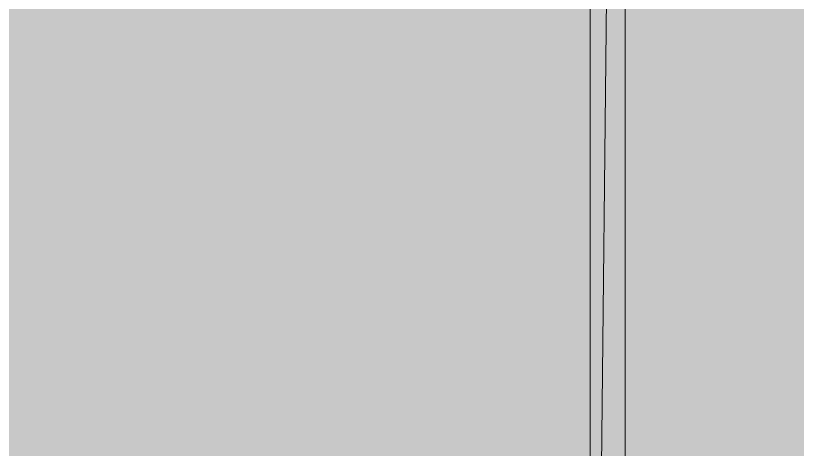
# Model space of a CAD drawing. Header units: millimetres. Extents: x 365175 to 2667127, y -330297 to -162108.
# Drawn here: x 1984906 to 1985444, y -325507 to -325208 of the extents above; entities that cross this region are included whole.
import ezdxf

# ---------------------------------------------------------------- set-up
doc = ezdxf.new("R2010")
doc.units = ezdxf.units.MM
doc.header["$MEASUREMENT"] = 0
doc.layers.add('Fenêtres ARCHICAD', color=7, linetype='Continuous')

# ---------------------------------------------------------------- blocks, each defined once
blk = doc.blocks.new('Élément de coupe_822_2', base_point=(2255931.67, -327094.36))
at = {"linetype": 'Continuous', "lineweight": 0, "true_color": 0x000000}
for points in [[(1985301.46, -324452.36), (1985301.46, -326097.15), (1985302.79, -326097.15), (1985306.26, -325782.81), (1985320.95, -324452.36)], [(1985302.79, -326097.15), (1985306.26, -326097.15), (1985306.26, -326114.8), (1985325.46, -326114.8), (1985325.46, -324452.36), (1985320.95, -324452.36)]]:
    blk.add_hatch(color=18, dxfattribs=at).paths.add_polyline_path(points)
at = {"color": 7, "linetype": 'Continuous', "lineweight": 20}
for p, q in [((1985301.46, -324452.36), (1985301.46, -326097.15)), ((1985320.95, -324452.36), (1985302.79, -326097.15)), ((1985325.46, -324452.36), (1985325.46, -326114.8))]:
    blk.add_line(p, q, dxfattribs=at)
blk = doc.blocks.new('Élément de coupe_826_2', base_point=(2255931.67, -327094.36))
at = {"layer": 'Fenêtres ARCHICAD', "linetype": 'Continuous', "lineweight": 0, "true_color": 0x000000}
for points in [[(1984776.73, -325514.36), (1984989.15, -325514.36), (1984989.15, -325916.36), (1985260.66, -325916.36), (1985260.66, -325944.36), (1985301.46, -325944.36), (1985301.46, -324544.36), (1984776.73, -324544.36)], [(1984776.73, -324544.36), (1984776.73, -325320.74), (1985301.46, -325320.74), (1985301.46, -324544.36)], [(1985325.46, -325944.36), (1986565.44, -325944.36), (1986565.44, -324544.36), (1985325.46, -324544.36)], [(1985325.46, -324544.36), (1985325.46, -325320.74), (1986430.58, -325320.74), (1986430.58, -325944.36), (1986565.44, -325944.36), (1986565.44, -324544.36)]]:
    blk.add_hatch(color=18, dxfattribs=at).paths.add_polyline_path(points)

msp = doc.modelspace()

# ---------------------------------------------------------------- block references
at = {"lineweight": 0}
msp.add_blockref('Élément de coupe_822_2', (2255931.67, -327094.361), dxfattribs=at)
at = {"layer": 'Fenêtres ARCHICAD', "lineweight": 0}
msp.add_blockref('Élément de coupe_826_2', (2255931.67, -327094.361), dxfattribs=at)

doc.saveas('drawing.dxf')
